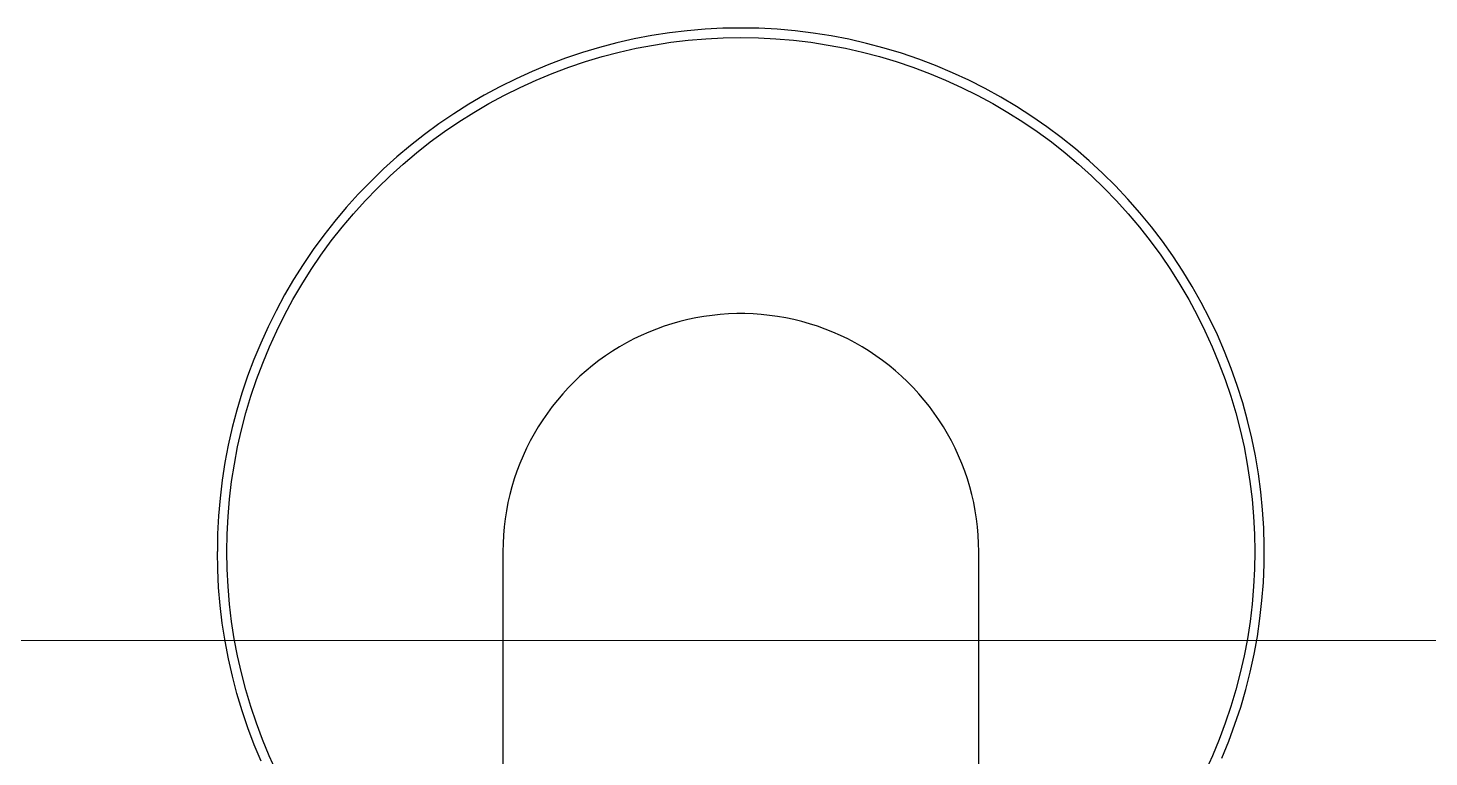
# Model space of a CAD drawing. Header units: metres. Extents: x 198 to 412, y -54 to 17.
# Drawn here: x 252.1311 to 252.2047, y -23.0445 to -23.0062 of the extents above; entities that cross this region are included whole.
import ezdxf

# ---------------------------------------------------------------- set-up
doc = ezdxf.new("R2010")
doc.units = ezdxf.units.M
doc.header["$LTSCALE"] = 10
doc.layers.add('02', color=2, linetype='Continuous')
doc.layers.add('A-MUROS', color=6, linetype='Continuous')

# ---------------------------------------------------------------- blocks, each defined once
blk = doc.blocks.new('A$C4FED31ED')
for p, q in [((-0.002375, 0.086825), (-0.001423, 0.086875)), ((-0.001423, 0.086875), (-0.000469, 0.086891)), ((-0.000469, 0.086891), (0.000469, 0.086875)), ((0.000469, 0.086875), (0.001407, 0.086827)), ((-0.007078, 0.086085), (-0.006149, 0.086298)), ((-0.006149, 0.086298), (-0.005213, 0.086479)), ((-0.005213, 0.086479), (-0.004271, 0.086627)), ((-0.004146, 0.08614), (-0.005057, 0.085999)), ((-0.004271, 0.086627), (-0.003325, 0.086743)), ((-0.003231, 0.08625), (-0.004146, 0.08614)), ((-0.003325, 0.086743), (-0.002375, 0.086825)), ((-0.002312, 0.086328), (-0.003231, 0.08625)), ((-0.001391, 0.086376), (-0.002312, 0.086328)), ((-0.000469, 0.086391), (-0.001391, 0.086376)), ((0.000452, 0.086376), (-0.000469, 0.086391)), ((0.001373, 0.086328), (0.000452, 0.086376)), ((0.002292, 0.08625), (0.001373, 0.086328)), ((0.001407, 0.086827), (0.002343, 0.086747)), ((0.003207, 0.08614), (0.002292, 0.08625)), ((0.002343, 0.086747), (0.003275, 0.086635)), ((0.004118, 0.085999), (0.003207, 0.08614)), ((0.003275, 0.086635), (0.004203, 0.086491)), ((0.004203, 0.086491), (0.005126, 0.086316)), ((0.005126, 0.086316), (0.006042, 0.086109)), ((-0.009814, 0.085255), (-0.008912, 0.085563)), ((-0.008912, 0.085563), (-0.008, 0.08584)), ((-0.007754, 0.08539), (-0.008637, 0.085126)), ((-0.008, 0.08584), (-0.007078, 0.086085)), ((-0.006862, 0.085624), (-0.007754, 0.08539)), ((-0.005963, 0.085827), (-0.006862, 0.085624)), ((-0.005057, 0.085999), (-0.005963, 0.085827)), ((0.005024, 0.085827), (0.004118, 0.085999)), ((0.005923, 0.085624), (0.005024, 0.085827)), ((0.006815, 0.08539), (0.005923, 0.085624)), ((0.006042, 0.086109), (0.00695, 0.085872)), ((0.007698, 0.085126), (0.006815, 0.08539)), ((0.00695, 0.085872), (0.00785, 0.085603)), ((0.00785, 0.085603), (0.00874, 0.085304)), ((-0.011584, 0.084545), (-0.010705, 0.084915)), ((-0.010705, 0.084915), (-0.009814, 0.085255)), ((-0.009511, 0.084832), (-0.010375, 0.084509)), ((-0.008637, 0.085126), (-0.009511, 0.084832)), ((0.008572, 0.084832), (0.007698, 0.085126)), ((0.009436, 0.084509), (0.008572, 0.084832)), ((0.00874, 0.085304), (0.009619, 0.084974)), ((0.009619, 0.084974), (0.010487, 0.084615)), ((-0.0133, 0.083715), (-0.012449, 0.084145)), ((-0.012449, 0.084145), (-0.011584, 0.084545)), ((-0.011226, 0.084156), (-0.012065, 0.083774)), ((-0.010375, 0.084509), (-0.011226, 0.084156)), ((0.010287, 0.084156), (0.009436, 0.084509)), ((0.011127, 0.083774), (0.010287, 0.084156)), ((0.010487, 0.084615), (0.011341, 0.084226)), ((0.011341, 0.084226), (0.012182, 0.083808)), ((-0.014955, 0.082767), (-0.014135, 0.083255)), ((-0.014135, 0.083255), (-0.0133, 0.083715)), ((-0.012891, 0.083364), (-0.013702, 0.082926)), ((-0.012065, 0.083774), (-0.012891, 0.083364)), ((0.011952, 0.083364), (0.011127, 0.083774)), ((0.012764, 0.082926), (0.011952, 0.083364)), ((0.012182, 0.083808), (0.013009, 0.083362)), ((0.013009, 0.083362), (0.013819, 0.082888)), ((-0.015756, 0.082251), (-0.014955, 0.082767)), ((-0.014498, 0.082461), (-0.015278, 0.081968)), ((-0.013702, 0.082926), (-0.014498, 0.082461)), ((0.013559, 0.082461), (0.012764, 0.082926)), ((0.014339, 0.081968), (0.013559, 0.082461)), ((0.013819, 0.082888), (0.014613, 0.082386)), ((-0.017303, 0.081137), (-0.016539, 0.081707)), ((-0.016539, 0.081707), (-0.015756, 0.082251)), ((-0.015278, 0.081968), (-0.01604, 0.08145)), ((0.015101, 0.08145), (0.014339, 0.081968)), ((0.014613, 0.082386), (0.015389, 0.081858)), ((0.015389, 0.081858), (0.016147, 0.081303)), ((-0.018047, 0.08054), (-0.017303, 0.081137)), ((-0.01604, 0.08145), (-0.016784, 0.080905)), ((0.015845, 0.080905), (0.015101, 0.08145)), ((0.016147, 0.081303), (0.016885, 0.080723)), ((-0.01877, 0.079918), (-0.018047, 0.08054)), ((-0.017509, 0.080336), (-0.018214, 0.079742)), ((-0.016784, 0.080905), (-0.017509, 0.080336)), ((0.01657, 0.080336), (0.015845, 0.080905)), ((0.017275, 0.079742), (0.01657, 0.080336)), ((0.016885, 0.080723), (0.017604, 0.080118)), ((-0.01947, 0.079272), (-0.01877, 0.079918)), ((-0.018214, 0.079742), (-0.018898, 0.079124)), ((0.017959, 0.079124), (0.017275, 0.079742)), ((0.017604, 0.080118), (0.018301, 0.079489)), ((0.018301, 0.079489), (0.018976, 0.078837)), ((-0.020148, 0.078601), (-0.01947, 0.079272)), ((-0.018898, 0.079124), (-0.019561, 0.078483)), ((0.018622, 0.078483), (0.017959, 0.079124)), ((0.018976, 0.078837), (0.019629, 0.078162)), ((-0.020802, 0.077907), (-0.020148, 0.078601)), ((-0.019561, 0.078483), (-0.020202, 0.07782)), ((0.019263, 0.07782), (0.018622, 0.078483)), ((0.019629, 0.078162), (0.020258, 0.077464)), ((-0.021432, 0.077191), (-0.020802, 0.077907)), ((-0.020202, 0.07782), (-0.02082, 0.077136)), ((0.019881, 0.077136), (0.019263, 0.07782)), ((0.020258, 0.077464), (0.020863, 0.076746)), ((-0.022036, 0.076454), (-0.021432, 0.077191)), ((-0.02082, 0.077136), (-0.021414, 0.076431)), ((0.020475, 0.076431), (0.019881, 0.077136)), ((0.020863, 0.076746), (0.021443, 0.076008)), ((-0.022615, 0.075696), (-0.022036, 0.076454)), ((-0.021414, 0.076431), (-0.021983, 0.075706)), ((0.021044, 0.075706), (0.020475, 0.076431)), ((0.021443, 0.076008), (0.021997, 0.07525)), ((-0.023166, 0.074919), (-0.022615, 0.075696)), ((-0.021983, 0.075706), (-0.022528, 0.074962)), ((0.021589, 0.074962), (0.021044, 0.075706)), ((0.021997, 0.07525), (0.022526, 0.074474)), ((-0.023691, 0.074123), (-0.023166, 0.074919)), ((-0.022528, 0.074962), (-0.023046, 0.0742)), ((0.022107, 0.0742), (0.021589, 0.074962)), ((0.022526, 0.074474), (0.023027, 0.07368)), ((-0.024188, 0.073309), (-0.023691, 0.074123)), ((-0.023046, 0.0742), (-0.023539, 0.07342)), ((0.0226, 0.07342), (0.022107, 0.0742)), ((0.023027, 0.07368), (0.023501, 0.072869)), ((-0.024656, 0.072478), (-0.024188, 0.073309)), ((-0.023539, 0.07342), (-0.024004, 0.072624)), ((0.023065, 0.072624), (0.0226, 0.07342)), ((0.023501, 0.072869), (0.023947, 0.072043)), ((-0.025095, 0.071632), (-0.024656, 0.072478)), ((-0.024004, 0.072624), (-0.024442, 0.071813)), ((0.023503, 0.071813), (0.023065, 0.072624)), ((-0.025505, 0.070771), (-0.025095, 0.071632)), ((-0.024442, 0.071813), (-0.024852, 0.070987)), ((-0.004085, 0.071357), (-0.00367, 0.071475)), ((-0.00367, 0.071475), (-0.003251, 0.071578)), ((-0.003251, 0.071578), (-0.002829, 0.071667)), ((-0.002829, 0.071667), (-0.002404, 0.071741)), ((-0.002404, 0.071741), (-0.001976, 0.0718)), ((-0.001976, 0.0718), (-0.001547, 0.071845)), ((-0.001547, 0.071845), (-0.001116, 0.071875)), ((-0.001116, 0.071875), (-0.000685, 0.071889)), ((-0.000685, 0.071889), (-0.000254, 0.071889)), ((-0.000254, 0.071889), (0.000178, 0.071875)), ((0.000178, 0.071875), (0.000608, 0.071845)), ((0.000608, 0.071845), (0.001037, 0.0718)), ((0.001037, 0.0718), (0.001465, 0.071741)), ((0.001465, 0.071741), (0.00189, 0.071667)), ((0.00189, 0.071667), (0.002312, 0.071578)), ((0.002312, 0.071578), (0.002731, 0.071475)), ((0.002731, 0.071475), (0.003146, 0.071357)), ((0.023914, 0.070987), (0.023503, 0.071813)), ((0.023947, 0.072043), (0.024365, 0.071202)), ((-0.025884, 0.069896), (-0.025505, 0.070771)), ((-0.024852, 0.070987), (-0.025234, 0.070148)), ((-0.006087, 0.070558), (-0.005698, 0.070745)), ((-0.005698, 0.070745), (-0.005303, 0.070919)), ((-0.005303, 0.070919), (-0.004902, 0.071079)), ((-0.004902, 0.071079), (-0.004496, 0.071225)), ((-0.004496, 0.071225), (-0.004085, 0.071357)), ((0.003146, 0.071357), (0.003557, 0.071225)), ((0.003557, 0.071225), (0.003963, 0.071079)), ((0.003963, 0.071079), (0.004364, 0.070919)), ((0.004364, 0.070919), (0.004759, 0.070745)), ((0.004759, 0.070745), (0.005148, 0.070558)), ((0.024295, 0.070148), (0.023914, 0.070987)), ((0.024365, 0.071202), (0.024754, 0.070347)), ((-0.025234, 0.070148), (-0.025587, 0.069296)), ((-0.007211, 0.069918), (-0.006844, 0.070144)), ((-0.006844, 0.070144), (-0.006469, 0.070358)), ((-0.006469, 0.070358), (-0.006087, 0.070558)), ((0.005148, 0.070558), (0.00553, 0.070358)), ((0.00553, 0.070358), (0.005905, 0.070144)), ((0.005905, 0.070144), (0.006272, 0.069918)), ((0.024648, 0.069296), (0.024295, 0.070148)), ((0.024754, 0.070347), (0.025113, 0.06948)), ((-0.026233, 0.069009), (-0.025884, 0.069896)), ((-0.025587, 0.069296), (-0.02591, 0.068433)), ((-0.008263, 0.069164), (-0.007921, 0.069427)), ((-0.007921, 0.069427), (-0.00757, 0.069679)), ((-0.00757, 0.069679), (-0.007211, 0.069918)), ((0.006272, 0.069918), (0.006631, 0.069679)), ((0.006631, 0.069679), (0.006982, 0.069427)), ((0.006982, 0.069427), (0.007324, 0.069164)), ((0.024972, 0.068433), (0.024648, 0.069296)), ((0.025113, 0.06948), (0.025443, 0.068601)), ((-0.026551, 0.06811), (-0.026233, 0.069009)), ((-0.009232, 0.068306), (-0.008919, 0.068603)), ((-0.008919, 0.068603), (-0.008596, 0.068889)), ((-0.008596, 0.068889), (-0.008263, 0.069164)), ((0.007324, 0.069164), (0.007657, 0.068889)), ((0.007657, 0.068889), (0.00798, 0.068603)), ((0.00798, 0.068603), (0.008293, 0.068306)), ((0.025443, 0.068601), (0.025742, 0.06771)), ((-0.026837, 0.067201), (-0.026551, 0.06811)), ((-0.02591, 0.068433), (-0.026204, 0.067559)), ((-0.009826, 0.06768), (-0.009534, 0.067998)), ((-0.009534, 0.067998), (-0.009232, 0.068306)), ((0.008293, 0.068306), (0.008595, 0.067998)), ((0.008595, 0.067998), (0.008887, 0.06768)), ((0.025265, 0.067559), (0.024972, 0.068433)), ((-0.027092, 0.066282), (-0.026837, 0.067201)), ((-0.026204, 0.067559), (-0.026468, 0.066676)), ((-0.010633, 0.066669), (-0.010375, 0.067015)), ((-0.010375, 0.067015), (-0.010106, 0.067352)), ((-0.010106, 0.067352), (-0.009826, 0.06768)), ((0.008887, 0.06768), (0.009167, 0.067352)), ((0.009167, 0.067352), (0.009437, 0.067015)), ((0.009437, 0.067015), (0.009694, 0.066669)), ((0.025529, 0.066676), (0.025265, 0.067559)), ((0.025742, 0.06771), (0.026011, 0.066811)), ((-0.027315, 0.065355), (-0.027092, 0.066282)), ((-0.026468, 0.066676), (-0.026702, 0.065784)), ((-0.01111, 0.06595), (-0.010878, 0.066314)), ((-0.010878, 0.066314), (-0.010633, 0.066669)), ((0.009694, 0.066669), (0.009939, 0.066314)), ((0.009939, 0.066314), (0.010172, 0.06595)), ((0.025763, 0.065784), (0.025529, 0.066676)), ((0.026011, 0.066811), (0.026249, 0.065902)), ((-0.026702, 0.065784), (-0.026905, 0.064885)), ((-0.011538, 0.0652), (-0.011331, 0.065579)), ((-0.011331, 0.065579), (-0.01111, 0.06595)), ((0.010172, 0.06595), (0.010392, 0.065579)), ((0.010392, 0.065579), (0.010599, 0.0652)), ((0.025966, 0.064885), (0.025763, 0.065784)), ((0.026249, 0.065902), (0.026455, 0.064986)), ((-0.027506, 0.064421), (-0.027315, 0.065355)), ((-0.026905, 0.064885), (-0.027077, 0.063979)), ((-0.011912, 0.064423), (-0.011732, 0.064815)), ((-0.011732, 0.064815), (-0.011538, 0.0652)), ((0.010599, 0.0652), (0.010793, 0.064815)), ((0.010793, 0.064815), (0.010973, 0.064423)), ((0.026138, 0.063979), (0.025966, 0.064885)), ((0.026455, 0.064986), (0.026631, 0.064064)), ((-0.027664, 0.063481), (-0.027506, 0.064421)), ((-0.012079, 0.064025), (-0.011912, 0.064423)), ((0.010973, 0.064423), (0.01114, 0.064025)), ((0.026631, 0.064064), (0.026774, 0.063136)), ((-0.027789, 0.062535), (-0.027664, 0.063481)), ((-0.027077, 0.063979), (-0.027218, 0.063068)), ((-0.012371, 0.063213), (-0.012232, 0.063622)), ((-0.012232, 0.063622), (-0.012079, 0.064025)), ((0.01114, 0.064025), (0.011293, 0.063622)), ((0.011293, 0.063622), (0.011432, 0.063213)), ((0.026279, 0.063068), (0.026138, 0.063979)), ((-0.027218, 0.063068), (-0.027328, 0.062152)), ((-0.012606, 0.062383), (-0.012496, 0.0628)), ((-0.012496, 0.0628), (-0.012371, 0.063213)), ((0.011432, 0.063213), (0.011557, 0.0628)), ((0.011557, 0.0628), (0.011667, 0.062383)), ((0.026389, 0.062152), (0.026279, 0.063068)), ((0.026774, 0.063136), (0.026886, 0.062204)), ((-0.027882, 0.061586), (-0.027789, 0.062535)), ((-0.027328, 0.062152), (-0.027406, 0.061234)), ((-0.012784, 0.061538), (-0.012702, 0.061962)), ((-0.012702, 0.061962), (-0.012606, 0.062383)), ((0.011667, 0.062383), (0.011763, 0.061962)), ((0.011763, 0.061962), (0.011845, 0.061538)), ((0.026468, 0.061234), (0.026389, 0.062152)), ((0.026886, 0.062204), (0.026966, 0.061268)), ((-0.027941, 0.060635), (-0.027882, 0.061586)), ((-0.027406, 0.061234), (-0.027454, 0.060313)), ((-0.012902, 0.060684), (-0.01285, 0.061112)), ((-0.01285, 0.061112), (-0.012784, 0.061538)), ((0.011845, 0.061538), (0.011912, 0.061112)), ((0.011912, 0.061112), (0.011964, 0.060684)), ((0.026515, 0.060313), (0.026468, 0.061234)), ((0.026966, 0.061268), (0.027015, 0.06033)), ((-0.027968, 0.059682), (-0.027941, 0.060635)), ((-0.01294, 0.060254), (-0.012902, 0.060684)), ((0.011964, 0.060684), (0.012001, 0.060254)), ((-0.027961, 0.058728), (-0.027968, 0.059682)), ((-0.027454, 0.060313), (-0.027469, 0.059391)), ((-0.012969, 0.059391), (-0.012962, 0.059823)), ((-0.012962, 0.059823), (-0.01294, 0.060254)), ((0.012001, 0.060254), (0.012023, 0.059823)), ((0.012023, 0.059823), (0.012031, 0.059391)), ((0.026531, 0.059391), (0.026515, 0.060313)), ((0.027015, 0.06033), (0.027031, 0.059391)), ((-0.027469, 0.059391), (-0.027454, 0.058472)), ((-0.012969, -0.032861), (-0.012969, 0.059391)), ((0.012031, 0.059391), (0.012031, -0.032861)), ((0.026515, 0.058472), (0.026531, 0.059391)), ((0.027014, 0.058447), (0.027031, 0.059391)), ((-0.027922, 0.057776), (-0.027961, 0.058728)), ((-0.027454, 0.058472), (-0.027407, 0.057554)), ((0.026468, 0.057554), (0.026515, 0.058472)), ((0.026966, 0.057504), (0.027014, 0.058447)), ((-0.027849, 0.056825), (-0.027922, 0.057776)), ((-0.027407, 0.057554), (-0.027329, 0.056638)), ((0.02639, 0.056638), (0.026468, 0.057554)), ((0.026885, 0.056563), (0.026966, 0.057504)), ((-0.027744, 0.055878), (-0.027849, 0.056825)), ((-0.027329, 0.056638), (-0.027219, 0.055726)), ((0.026281, 0.055726), (0.02639, 0.056638)), ((0.026772, 0.055626), (0.026885, 0.056563)), ((-0.027606, 0.054934), (-0.027744, 0.055878)), ((-0.027219, 0.055726), (-0.027079, 0.054817)), ((0.02614, 0.054817), (0.026281, 0.055726)), ((0.026626, 0.054693), (0.026772, 0.055626)), ((-0.027435, 0.053996), (-0.027606, 0.054934)), ((-0.027079, 0.054817), (-0.026908, 0.053914)), ((0.025969, 0.053914), (0.02614, 0.054817)), ((0.026449, 0.053765), (0.026626, 0.054693)), ((-0.027232, 0.053065), (-0.027435, 0.053996)), ((-0.026908, 0.053914), (-0.026706, 0.053017)), ((0.025767, 0.053017), (0.025969, 0.053914)), ((0.02624, 0.052844), (0.026449, 0.053765)), ((-0.026996, 0.052141), (-0.027232, 0.053065)), ((-0.026706, 0.053017), (-0.026474, 0.052128)), ((0.025535, 0.052128), (0.025767, 0.053017)), ((0.025999, 0.051931), (0.02624, 0.052844)), ((-0.026729, 0.051226), (-0.026996, 0.052141)), ((-0.026474, 0.052128), (-0.026212, 0.051247)), ((0.025273, 0.051247), (0.025535, 0.052128)), ((0.025727, 0.051026), (0.025999, 0.051931)), ((-0.02643, 0.05032), (-0.026729, 0.051226)), ((-0.026212, 0.051247), (-0.02592, 0.050376)), ((0.024981, 0.050376), (0.025273, 0.051247)), ((0.025425, 0.050132), (0.025727, 0.051026)), ((-0.0261, 0.049426), (-0.02643, 0.05032)), ((-0.02592, 0.050376), (-0.025598, 0.049514)), ((0.024659, 0.049514), (0.024981, 0.050376)), ((0.025092, 0.049248), (0.025425, 0.050132)), ((-0.025739, 0.048543), (-0.0261, 0.049426)), ((-0.025598, 0.049514), (-0.025247, 0.048665)), ((0.024308, 0.048665), (0.024659, 0.049514)), ((-0.025247, 0.048665), (-0.024868, 0.047828)), ((0.023929, 0.047828), (0.024308, 0.048665)), ((0.024728, 0.048377), (0.025092, 0.049248))]:
    blk.add_line(p, q)

msp = doc.modelspace()

# ---------------------------------------------------------------- linework, layer by layer
at = {"layer": 'A-MUROS', "transparency": 33554687}
msp.add_line((253.628939, -23.038499), (251.158954, -23.038256), dxfattribs=at)

# ---------------------------------------------------------------- block references
at = {"layer": '02', "xscale": -1}
msp.add_blockref('A$C4FED31ED', (252.168109, -23.09307), dxfattribs=at)

doc.saveas('drawing.dxf')
